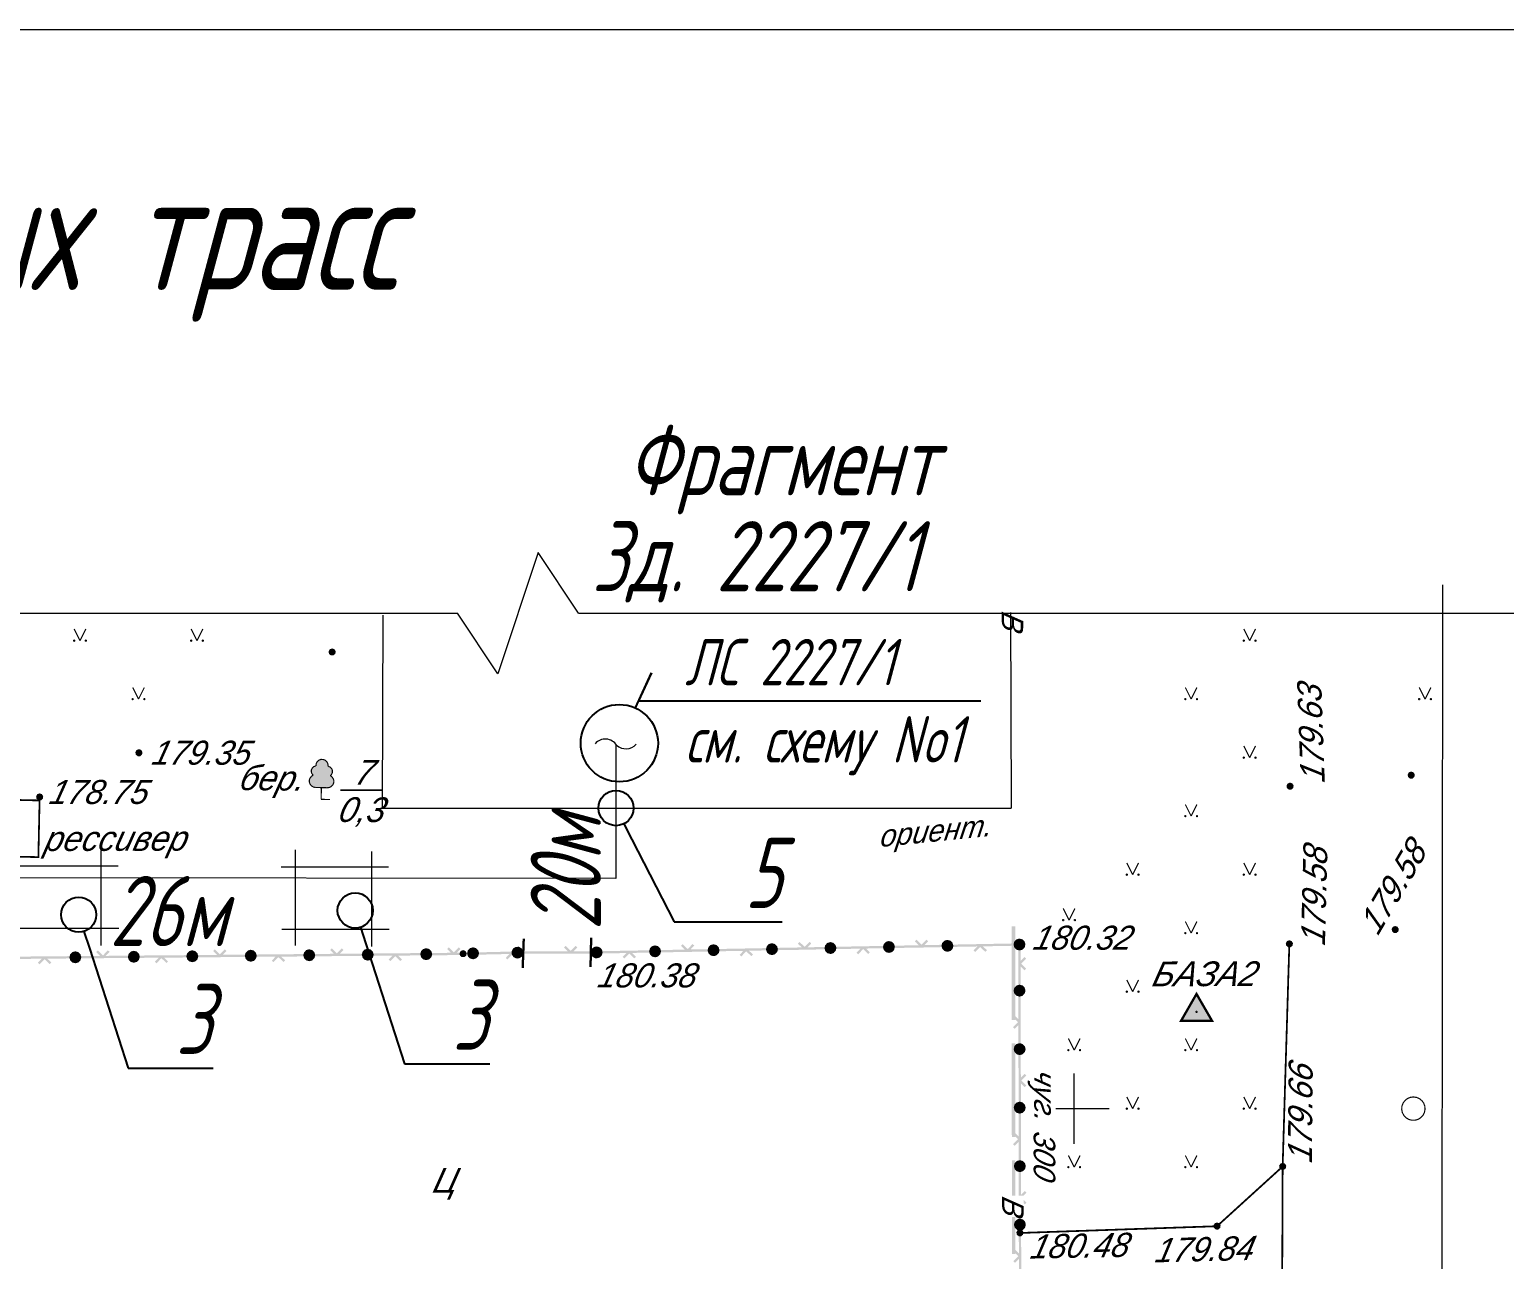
# Model space of a CAD drawing. Header units: millimetres. Extents: x -338 to 6826, y -8218 to 3153.
# Drawn here: x 276.4 to 512.2, y -7081.1 to -6884.5 of the extents above; entities that cross this region are included whole.
import ezdxf
from ezdxf import colors
from ezdxf.entities.mleader import LeaderData, LeaderLine
from ezdxf.math import Vec2, Vec3

# ---------------------------------------------------------------- set-up
doc = ezdxf.new("R2010")
doc.units = ezdxf.units.MM
doc.linetypes.add('Cплошная_0.50', pattern=[0])
doc.linetypes.add('Штриховая 1.5-1.5_0.50', pattern=[1.5, 0.75, -0.75])
for name, color, linetype, lineweight in [('OSN', 7, 'Continuous', 60), ('КаБель силовой (Вновь)', 1, 'Continuous', 60), ('Линия выноска', 137, 'Continuous', 25), ('Оси', 130, 'Continuous', 13), ('Рамка толстая', 7, 'Continuous', 60), ('Рамка тонкая', 5, 'Continuous', 25), ('Строительный', 251, 'Continuous', 13)]:
    doc.layers.add(name, color=color, linetype=linetype, lineweight=lineweight)
doc.layers.add('ТЕКСТ', color=2, linetype='Continuous')
doc.styles.add('Simplex', font='simplex.shx', dxfattribs={"width": 0.7, "oblique": 15})
doc.styles.get("Standard").update_dxf_attribs({"font": 'simplex.shx', "oblique": 15})

# ---------------------------------------------------------------- blocks, each defined once
blk = doc.blocks.new('1 - 1 пункт ГГС')
at = {"true_color": 0xffffff}
blk.add_hatch(color=7, dxfattribs=at).paths.add_polyline_path([(-1.326861, -0.769986), (1.326841, -0.769986), (0, 1.529892)])
at = {"color": 7, "linetype": 'Continuous', "lineweight": 0, "flags": 128}
for points, const_width in [([(-1.326859, -0.77), (0, 1.529889), (1.326859, -0.77), (-1.326859, -0.77)], 0.2), ([(0.040386, -0.033303), (0.049034, 0.018324), (0.008648, 0.051626), (-0.040386, 0.033303), (-0.049034, -0.018324), (-0.008648, -0.051626), (0.040386, -0.033303)], 0.1)]:
    blk.add_lwpolyline(points, close=True, dxfattribs=dict(at, const_width=const_width))
at = {"color": 7, "linetype": 'Continuous', "lineweight": 0, "true_color": 0xffffff, "const_width": 0.019999, "flags": 128}
blk.add_lwpolyline([(-1.326859, -0.77), (1.326859, -0.77), (0, 1.529889), (-1.326859, -0.77)], close=True, dxfattribs=at)
blk = doc.blocks.new('118 - 330 отм высот')
blk.add_hatch(color=7).paths.add_polyline_path([(0.098, 0.12), (0.002, 0.155), (-0.095, 0.121), (-0.146, 0.032), (-0.129, -0.069), (-0.05, -0.135), (0.052, -0.136), (0.131, -0.07), (0.149, 0.031)])
at = {"color": 7, "linetype": 'Continuous', "lineweight": 0, "const_width": 0.01, "flags": 128}
blk.add_lwpolyline([(0.098, 0.12), (0.002, 0.155), (-0.095, 0.121), (-0.146, 0.032), (-0.129, -0.069), (-0.05, -0.135), (0.052, -0.136), (0.131, -0.07), (0.149, 0.031), (0.098, 0.12)], close=True, dxfattribs=at)
blk = doc.blocks.new('2004 - 372 лес сажен d-2.0')
at = {"color": 7, "linetype": 'Continuous', "lineweight": 0, "const_width": 0.1, "flags": 128}
blk.add_lwpolyline([(0, 1), (0.269797, 0.962917), (0.519584, 0.854419), (0.730836, 0.682553), (0.887885, 0.460065), (0.979084, 0.203456), (0.997669, -0.068242), (0.942261, -0.33488), (0.81697, -0.57668), (0.631088, -0.775711), (0.398401, -0.917211), (0.136167, -0.990686), (-0.136167, -0.990686), (-0.398401, -0.917211), (-0.631088, -0.775711), (-0.81697, -0.57668), (-0.942261, -0.33488), (-0.997669, -0.068242), (-0.979084, 0.203456), (-0.887885, 0.460065), (-0.730836, 0.682553), (-0.519584, 0.854419), (-0.269797, 0.962917), (0, 1)], close=True, dxfattribs=at)
blk = doc.blocks.new('2014 - 416 газон')
at = {"color": 7, "linetype": 'Continuous', "lineweight": 0, "const_width": 0.1, "flags": 128}
for points in [[(-0.5, 0.05), (-0.456699, 0.025), (-0.456699, -0.025), (-0.5, -0.05), (-0.543301, -0.025), (-0.543301, 0.025), (-0.5, 0.05)], [(0.5, 0.05), (0.543301, 0.025), (0.543301, -0.025), (0.5, -0.05), (0.456699, -0.025), (0.456699, 0.025), (0.5, 0.05)]]:
    blk.add_lwpolyline(points, close=True, dxfattribs=at)
for points in [[(-0.5, 1), (0, 0)], [(0, 0), (0.5, 1)]]:
    blk.add_lwpolyline(points, dxfattribs=at)
blk = doc.blocks.new('22 - 107.1.1 столбы метал d-1.0')
blk.add_hatch(color=7).paths.add_polyline_path([(-0.00002, 0.5), (-0.25, 0.43302), (-0.43302, 0.25002), (-0.5, 0.00002), (-0.43302, -0.24998), (-0.25002, -0.433), (-0.00002, -0.5), (0.24998, -0.433), (0.433, -0.25), (0.5, 0), (0.433, 0.25), (0.25, 0.43302)])
at = {"color": 7, "linetype": 'Continuous', "lineweight": 0, "const_width": 0.02, "flags": 128}
blk.add_lwpolyline([(0, 0.5), (-0.25, 0.433013), (-0.433013, 0.25), (-0.5, 0), (-0.433013, -0.25), (-0.25, -0.433013), (0, -0.5), (0.25, -0.433013), (0.433013, -0.25), (0.5, 0), (0.433013, 0.25), (0.25, 0.433013), (0, 0.5)], close=True, dxfattribs=at)
blk = doc.blocks.new('736 - 474 Ворота')
at = {"color": 7, "linetype": 'Continuous', "lineweight": 0, "const_width": 0.2, "flags": 128}
blk.add_lwpolyline([(0, 1.25), (0, -1.25)], dxfattribs=at)
blk = doc.blocks.new('104 - 388.1 дер лист')
at = {"true_color": 0xffffff}
h = blk.add_hatch(color=7, dxfattribs=at)
h.dxf.hatch_style = 1
h.paths.add_polyline_path([(0.99, 1.79), (0.88, 1.94), (0.73, 2.05), (0.84, 2.16), (0.9, 2.32), (0.9, 2.5), (0.83, 2.65), (0.71, 2.77), (0.55, 2.83), (0.52, 2.88), (0.49, 3.07), (0.4, 3.23), (0.26, 3.35), (0.08, 3.41), (-0.11, 3.41), (-0.28, 3.34), (-0.42, 3.21), (-0.5, 3.04), (-0.52, 2.85), (-0.55, 2.83), (-0.71, 2.77), (-0.83, 2.65), (-0.9, 2.5), (-0.9, 2.32), (-0.84, 2.16), (-0.73, 2.05), (-0.88, 1.94), (-0.99, 1.79), (-1.05, 1.62), (-1.04, 1.43), (-0.97, 1.26), (-0.84, 1.12), (-0.68, 1.03), (-0.5, 1), (-0.45, 1), (0.45, 1), (0.5, 1), (0.68, 1.03), (0.84, 1.12), (0.97, 1.26), (1.04, 1.43), (1.05, 1.62)])
at = {"color": 7, "linetype": 'Continuous', "lineweight": 0, "const_width": 0.1, "flags": 128}
for points in [[(-0.72, 2.04), (-0.84, 2.16), (-0.9, 2.32), (-0.9, 2.5), (-0.83, 2.65), (-0.71, 2.77), (-0.55, 2.83)], [(-0.52, 2.85), (-0.55, 2.83)], [(-0.52, 2.85), (-0.5, 3.04), (-0.42, 3.21), (-0.28, 3.34), (-0.11, 3.41), (0.08, 3.41), (0.26, 3.35), (0.4, 3.23), (0.49, 3.07), (0.52, 2.88)], [(0.52, 2.88), (0.55, 2.83)], [(0.55, 2.83), (0.71, 2.77), (0.83, 2.65), (0.9, 2.5), (0.9, 2.32), (0.84, 2.16), (0.72, 2.04)], [(-0.5, 1), (-0.68, 1.03), (-0.84, 1.12), (-0.97, 1.26), (-1.04, 1.43), (-1.05, 1.62), (-0.99, 1.79), (-0.88, 1.94), (-0.73, 2.05)], [(0.73, 2.05), (0.88, 1.94), (0.99, 1.79), (1.05, 1.62), (1.04, 1.43), (0.97, 1.26), (0.84, 1.12), (0.68, 1.03), (0.5, 1)], [(-0.5, 1), (-0.45, 1)], [(-0.45, 1), (0.45, 1)], [(0, 0), (0, 1)], [(0.75, 0), (0, 0)], [(0.45, 1), (0.5, 1)]]:
    blk.add_lwpolyline(points, dxfattribs=at)
blk = doc.blocks.new('Крест')
at = {"color": 0, "linetype": 'Continuous', "lineweight": 0, "flags": 128}
for points in [[(0, -1), (0, 1)], [(-1, 0), (1, 0)]]:
    blk.add_lwpolyline(points, dxfattribs=at)
blk = doc.blocks.new('_DotBlank')
at = {"color": 0, "linetype": 'ByBlock', "lineweight": -2}
blk.add_line((-0.5, 0), (-1, 0), dxfattribs=at)
blk.add_circle((0, 0), 0.5, dxfattribs=at)

msp = doc.modelspace()

# ---------------------------------------------------------------- hatches: boundary and pattern name
at = {"layer": 'Строительный', "lineweight": 20}
for points in [[(419.49, -7030.81), (419.84, -7030.46), (420.1, -7030.19), (419.83, -7029.93), (419.17, -7030.61), (419.04, -7030.74), (418.22, -7029.96), (417.96, -7030.23), (418.23, -7030.37), (419, -7030.78), (418.91, -7030.73), (417.96, -7030.23), (418.59, -7030.83), (414.37, -7030.91), (414.37, -7031.28), (419.05, -7031.2), (423.46, -7031.11), (427.95, -7031.03), (427.6, -7031.39), (427.34, -7031.66), (427.61, -7031.92), (428.27, -7031.23), (428.4, -7031.1), (429.22, -7031.89), (429.48, -7031.62), (428.85, -7031.01), (433.07, -7030.93), (433.06, -7030.56), (428.39, -7030.65), (423.45, -7030.74)], [(434.02, -7042.77), (434.01, -7027.81), (433.45, -7027.81), (433.46, -7042.77)], [(269.91, -7032.69), (270.26, -7032.34), (270.52, -7032.07), (270.25, -7031.81), (269.59, -7032.48), (269.46, -7032.62), (268.65, -7031.82), (268.39, -7032.09), (269.01, -7032.7), (264.78, -7032.73), (264.79, -7033.11), (269.46, -7033.07), (273.87, -7033.03), (278.36, -7032.99), (278.01, -7033.34), (277.75, -7033.61), (278.02, -7033.87), (278.68, -7033.2), (278.81, -7033.06), (279.62, -7033.86), (279.88, -7033.59), (279.26, -7032.98), (283.49, -7032.94), (283.48, -7032.57), (278.81, -7032.61), (273.87, -7032.66)], [(288.61, -7032.53), (288.96, -7032.17), (289.22, -7031.9), (288.95, -7031.64), (288.29, -7032.32), (288.16, -7032.45), (287.35, -7031.66), (287.08, -7031.92), (287.71, -7032.53), (283.48, -7032.57), (283.49, -7032.94), (288.16, -7032.9), (292.57, -7032.86), (297.06, -7032.83), (296.71, -7033.18), (296.45, -7033.45), (296.71, -7033.71), (297.38, -7033.03), (297.51, -7032.9), (298.32, -7033.69), (298.58, -7033.43), (297.96, -7032.82), (302.18, -7032.78), (302.18, -7032.41), (297.51, -7032.45), (292.56, -7032.49)], [(307.31, -7032.36), (307.66, -7032.01), (307.92, -7031.74), (307.65, -7031.48), (306.99, -7032.15), (306.86, -7032.29), (306.05, -7031.49), (305.78, -7031.76), (306.05, -7031.9), (306.63, -7032.22), (305.78, -7031.76), (306.4, -7032.37), (302.18, -7032.41), (302.18, -7032.78), (306.86, -7032.74), (311.27, -7032.7), (315.76, -7032.66), (315.41, -7033.02), (315.15, -7033.28), (315.41, -7033.54), (316.08, -7032.87), (316.21, -7032.73), (317.02, -7033.53), (317.28, -7033.26), (316.66, -7032.65), (320.88, -7032.62), (320.88, -7032.24), (316.21, -7032.28), (311.26, -7032.33)], [(326.01, -7032.2), (326.36, -7031.84), (326.62, -7031.58), (326.35, -7031.31), (325.69, -7031.99), (325.55, -7032.12), (324.75, -7031.33), (324.48, -7031.59), (325.1, -7032.2), (320.88, -7032.24), (320.88, -7032.62), (325.56, -7032.57), (329.97, -7032.54), (334.46, -7032.5), (334.11, -7032.85), (333.85, -7033.12), (334.11, -7033.38), (334.78, -7032.7), (334.91, -7032.57), (335.72, -7033.37), (335.98, -7033.1), (335.36, -7032.49), (339.58, -7032.45), (339.58, -7032.08), (334.91, -7032.12), (329.96, -7032.16)], [(344.71, -7032.03), (345.05, -7031.68), (345.32, -7031.41), (345.05, -7031.15), (344.39, -7031.83), (344.25, -7031.96), (343.44, -7031.16), (343.18, -7031.43), (343.8, -7032.04), (339.58, -7032.08), (339.58, -7032.45), (344.26, -7032.41), (345.73, -7032.4), (345.73, -7032.27), (345.73, -7032.21), (345.73, -7032.27), (345.73, -7032.4), (348.67, -7032.33), (353.16, -7032.23), (352.81, -7032.59), (352.56, -7032.86), (352.83, -7033.11), (353.48, -7032.43), (353.61, -7032.29), (354.43, -7033.08), (354.45, -7033.06), (354.45, -7033.04), (354.67, -7032.81), (354.44, -7032.58), (354.44, -7032.57), (354.06, -7032.21), (354.43, -7032.2), (358.28, -7032.19), (358.28, -7031.81), (354.43, -7031.82), (354.43, -7032.01), (354.42, -7031.82), (353.6, -7031.84), (348.66, -7031.96), (345.73, -7032.02)], [(363.41, -7031.8), (363.76, -7031.45), (364.02, -7031.19), (363.75, -7030.92), (363.09, -7031.59), (362.95, -7031.73), (362.15, -7030.93), (361.88, -7031.19), (362.5, -7031.8), (358.28, -7031.81), (358.28, -7032.19), (362.95, -7032.18), (367.08, -7032.17), (367.08, -7031.98), (367.08, -7032.17), (367.37, -7032.16), (371.86, -7032.08), (371.51, -7032.44), (371.25, -7032.71), (371.52, -7032.97), (372.18, -7032.28), (372.31, -7032.15), (373.13, -7032.94), (373.39, -7032.67), (373.12, -7032.52), (372.34, -7032.11), (372.44, -7032.16), (373.39, -7032.67), (372.76, -7032.06), (376.98, -7031.98), (376.97, -7031.61), (372.3, -7031.7), (367.36, -7031.79), (367.08, -7031.79)], [(382.1, -7031.51), (382.44, -7031.16), (382.7, -7030.89), (382.43, -7030.63), (381.78, -7031.31), (381.65, -7031.44), (380.83, -7030.66), (380.57, -7030.93), (381.2, -7031.53), (376.97, -7031.61), (376.98, -7031.98), (381.66, -7031.9), (386.06, -7031.81), (390.55, -7031.73), (390.21, -7032.09), (389.95, -7032.36), (390.22, -7032.62), (390.88, -7031.93), (391, -7031.8), (391.82, -7032.59), (392.08, -7032.32), (391.81, -7032.17), (391.04, -7031.76), (391.14, -7031.81), (392.08, -7032.32), (391.45, -7031.71), (395.68, -7031.63), (395.67, -7031.26), (391, -7031.35), (386.06, -7031.44)], [(400.8, -7031.16), (401.14, -7030.81), (401.4, -7030.54), (401.13, -7030.28), (400.47, -7030.96), (400.34, -7031.09), (399.53, -7030.31), (399.27, -7030.58), (399.89, -7031.18), (395.67, -7031.26), (395.68, -7031.63), (400.35, -7031.55), (404.76, -7031.46), (409.25, -7031.38), (408.9, -7031.74), (408.64, -7032.01), (408.91, -7032.27), (409.57, -7031.58), (409.7, -7031.45), (410.52, -7032.24), (410.78, -7031.97), (410.51, -7031.82), (409.74, -7031.41), (409.83, -7031.46), (410.78, -7031.97), (410.15, -7031.36), (414.37, -7031.28), (414.37, -7030.91), (409.69, -7031), (404.75, -7031.09)], [(433.07, -7030.93), (434.5, -7030.91), (434.51, -7033.77), (434.51, -7038.18), (434.52, -7042.67), (434.17, -7042.32), (433.91, -7042.05), (433.64, -7042.32), (434.31, -7042.99), (434.45, -7043.12), (433.64, -7043.92), (433.91, -7044.19), (434.52, -7043.57), (434.53, -7047.79), (434.9, -7047.79), (434.9, -7043.12), (434.89, -7038.18), (434.88, -7034.22), (435.23, -7034.57), (435.5, -7034.83), (435.76, -7034.57), (435.09, -7033.9), (434.96, -7033.77), (435.76, -7032.96), (435.5, -7032.7), (434.88, -7033.32), (434.88, -7030.72), (434.69, -7030.72), (434.69, -7030.53), (433.06, -7030.56)], [(434.03, -7061.47), (434.02, -7046.51), (433.46, -7046.51), (433.47, -7061.47)], [(434.91, -7052.92), (435.26, -7053.27), (435.53, -7053.53), (435.79, -7053.27), (435.12, -7052.6), (434.99, -7052.47), (435.79, -7051.66), (435.53, -7051.4), (435.38, -7051.66), (435, -7052.34), (435.53, -7051.4), (434.91, -7052.02), (434.9, -7047.79), (434.53, -7047.79), (434.54, -7052.47), (434.54, -7056.88), (434.55, -7061.37), (434.2, -7061.02), (433.93, -7060.75), (433.67, -7061.02), (434.34, -7061.69), (434.47, -7061.82), (433.67, -7062.62), (433.94, -7062.89), (434.55, -7062.27), (434.56, -7066.49), (434.93, -7066.49), (434.93, -7061.82), (434.92, -7056.88)], [(434.05, -7080.17), (434.04, -7065.21), (433.48, -7065.21), (433.49, -7080.17)], [(434.94, -7071.62), (435.29, -7071.97), (435.56, -7072.23), (435.82, -7071.97), (435.15, -7071.3), (435.02, -7071.17), (435.82, -7070.36), (435.55, -7070.1), (434.94, -7070.72), (434.93, -7066.49), (434.56, -7066.49), (434.57, -7071.17), (434.57, -7075.58), (434.58, -7076.82), (434.67, -7076.82), (434.76, -7076.82), (434.67, -7076.82), (434.58, -7076.82), (434.6, -7080.07), (434.24, -7079.72), (433.98, -7079.46), (433.71, -7079.72), (434.39, -7080.39), (434.52, -7080.52), (433.72, -7081.33), (433.99, -7081.59), (434.14, -7081.33), (434.56, -7080.56), (434.51, -7080.65), (433.99, -7081.59), (434.6, -7080.97), (434.63, -7085.19), (435, -7085.19), (434.97, -7080.52), (434.95, -7076.82), (434.95, -7075.58)]]:
    msp.add_hatch(color=7, dxfattribs=at).paths.add_polyline_path(points)

# ---------------------------------------------------------------- linework, layer by layer
at = {"layer": 'OSN', "color": 6, "linetype": 'Continuous', "lineweight": 20}
for p, q in [((318.96, -7030.85), (318.96, -7015.61)), ((331.07, -7015.84), (331.07, -7031.04)), ((316.67, -7018.29), (333.82, -7018.29)), ((273.55, -7028.13), (290.7, -7028.13)), ((316.78, -7028.28), (333.93, -7028.28))]:
    msp.add_line(p, q, dxfattribs=at)
at = {"layer": 'КаБель силовой (Вновь)', "lineweight": 20}
for p, q in [((370.18, -6998.71), (370.18, -7020.14)), ((370.06, -7020.14), (241.06, -7020.05))]:
    msp.add_line(p, q, dxfattribs=at)
at = {"layer": 'Оси'}
for centre, radius, start, end in [((368.47, -7000.02), 2.14, 31.6158, 139.4239), ((371.76, -6997.22), 2.21, 228.1222, 317.9988)]:
    msp.add_arc(centre, radius, start, end, dxfattribs=at)
at = {"layer": 'Рамка толстая', "color": 18, "lineweight": 20, "true_color": 0x000000}
msp.add_line((-337.95, -6884.48), (630.67, -6884.48), dxfattribs=at)
at = {"layer": 'Рамка тонкая', "lineweight": 20}
for p, q in [((357.75, -6968.08), (351.3, -6987.44)), ((364.2, -6977.76), (357.75, -6968.08)), ((502.31, -6973.21), (502.22, -7084.83)), ((192.94, -6977.76), (344.84, -6977.76)), ((351.3, -6987.44), (344.84, -6977.76))]:
    msp.add_line(p, q, dxfattribs=at)
at = {"layer": 'Строительный', "color": 7, "linetype": 'Cплошная_0.50', "lineweight": 20, "flags": 128}
for points, const_width in [([(326.13, -7006.04), (332.74, -7006.04)], 0.28), ([(476.77, -7066.2), (466.27, -7075.74), (434.76, -7076.82)], 0.281), ([(476.59, -7110.6), (476.77, -7066.2)], 0.281)]:
    msp.add_lwpolyline(points, dxfattribs=dict(at, const_width=const_width))
at = {"layer": 'Строительный', "color": 7, "linetype": 'Cплошная_0.50', "lineweight": 20, "const_width": 0.281, "flags": 128}
msp.add_lwpolyline([(268.53, -7016.55), (268.73, -7007.49), (278.02, -7007.69), (277.83, -7016.75), (268.53, -7016.55)], close=True, dxfattribs=at)
at = {"layer": 'Строительный', "color": 7, "linetype": 'Штриховая 1.5-1.5_0.50', "lineweight": 20, "ltscale": 2, "const_width": 0.281, "flags": 128}
msp.add_lwpolyline([(477.84, -7030.63), (477.68, -7035.81), (477.48, -7042.49), (477.12, -7054.35), (476.77, -7066.2)], dxfattribs=at)

# ---------------------------------------------------------------- block references
at = {"layer": 'Строительный', "color": 7, "lineweight": 20, "zscale": 3.74}
for name, p, xscale, yscale in [('2014 - 416 газон', (284.49, -6982.15), 1.87, 1.87), ('2014 - 416 газон', (303.19, -6982.15), 1.87, 1.87), ('2014 - 416 газон', (471.49, -6982.15), 1.87, 1.87), ('118 - 330 отм высот', (324.79, -6983.99, 672.53), 3.74, 3.74), ('2014 - 416 газон', (293.84, -6991.5), 1.87, 1.87), ('2014 - 416 газон', (462.14, -6991.5), 1.87, 1.87), ('2014 - 416 газон', (499.54, -6991.5), 1.87, 1.87), ('2014 - 416 газон', (471.49, -7000.85), 1.87, 1.87), ('118 - 330 отм высот', (293.9, -7000.09, 670.77), 3.74, 3.74), ('118 - 330 отм высот', (497.32, -7003.67, 671.59), 3.74, 3.74), ('118 - 330 отм высот', (477.95, -7005.44, 671.82), 3.74, 3.74), ('118 - 330 отм высот', (278.03, -7007.16, 668.53), 3.74, 3.74), ('2014 - 416 газон', (462.14, -7010.2), 1.87, 1.87), ('2014 - 416 газон', (452.79, -7019.55), 1.87, 1.87), ('2014 - 416 газон', (471.49, -7019.55), 1.87, 1.87), ('2014 - 416 газон', (442.62, -7026.82), 1.87, 1.87), ('2014 - 416 газон', (462.14, -7028.9), 1.87, 1.87), ('118 - 330 отм высот', (477.84, -7030.63, 671.63), 3.74, 3.74), ('118 - 330 отм высот', (494.76, -7028.35, 671.63), 3.74, 3.74), ('118 - 330 отм высот', (345.73, -7032.21, 673.91), 3.74, 3.74), ('118 - 330 отм высот', (354.43, -7032.01, 675), 3.74, 3.74), ('118 - 330 отм высот', (367.08, -7031.98, 674.62), 3.74, 3.74), ('118 - 330 отм высот', (434.69, -7030.72, 674.4), 3.74, 3.74), ('2014 - 416 газон', (452.79, -7038.25), 1.87, 1.87), ('2014 - 416 газон', (443.44, -7047.6), 1.87, 1.87), ('2014 - 416 газон', (462.14, -7047.6), 1.87, 1.87), ('2014 - 416 газон', (452.79, -7056.95), 1.87, 1.87), ('2014 - 416 газон', (471.49, -7056.95), 1.87, 1.87), ('2004 - 372 лес сажен d-2.0', (497.67, -7056.95), 1.87, 1.87), ('2014 - 416 газон', (443.44, -7066.3), 1.87, 1.87), ('2014 - 416 газон', (462.14, -7066.3), 1.87, 1.87), ('118 - 330 отм высот', (476.77, -7066.2, 671.93), 3.74, 3.74), ('118 - 330 отм высот', (434.76, -7076.82, 675), 3.74, 3.74), ('118 - 330 отм высот', (466.27, -7075.74, 672.6), 3.74, 3.74)]:
    msp.add_blockref(name, p, dxfattribs=dict(at, xscale=xscale, yscale=yscale))
for name, p, xscale, yscale, rotation in [('104 - 388.1 дер лист', (323.03, -7007.51), 1.870000000000714, 1.870000000000714, 358.4128729999899), ('736 - 474 Ворота', (355.35, -7032.13), 1.869999999999664, 1.869999999999664, 177.9382820000015), ('736 - 474 Ворота', (366.16, -7031.98), 1.870000000000091, 1.870000000000091, 178.7412159999944), ('22 - 107.1.1 столбы метал d-1.0', (423.17, -7030.93), 1.870000000000325, 1.870000000000325, 271.071920000005), ('22 - 107.1.1 столбы метал d-1.0', (434.69, -7030.72), 1.870000000000325, 1.870000000000325, 271.071920000005), ('22 - 107.1.1 столбы метал d-1.0', (283.74, -7032.76), 1.869999999999912, 1.869999999999912, 90.50352600001087), ('22 - 107.1.1 столбы метал d-1.0', (293.09, -7032.67), 1.869999999999912, 1.869999999999912, 90.50352600001087), ('22 - 107.1.1 столбы метал d-1.0', (302.44, -7032.59), 1.869999999999912, 1.869999999999912, 90.50352600001087), ('22 - 107.1.1 столбы метал d-1.0', (311.79, -7032.51), 1.869999999999912, 1.869999999999912, 90.50352600001087), ('22 - 107.1.1 столбы метал d-1.0', (321.14, -7032.43), 1.869999999999912, 1.869999999999912, 90.50352600001087), ('22 - 107.1.1 столбы метал d-1.0', (330.49, -7032.34), 1.869999999999912, 1.869999999999912, 90.50352600001087), ('22 - 107.1.1 столбы метал d-1.0', (339.84, -7032.26), 1.869999999999912, 1.869999999999912, 90.50352600001087), ('22 - 107.1.1 столбы метал d-1.0', (347.33, -7032.12), 1.869999999999827, 1.869999999999827, 91.32176299999307), ('22 - 107.1.1 столбы метал d-1.0', (354.43, -7032.01), 1.869999999999405, 1.869999999999405, 346.6283499999836), ('22 - 107.1.1 столбы метал d-1.0', (367.08, -7031.98), 1.869999999999405, 1.869999999999405, 346.6283499999836), ('22 - 107.1.1 столбы метал d-1.0', (367.08, -7031.98), 1.870000000000325, 1.870000000000325, 271.071920000005), ('22 - 107.1.1 столбы метал d-1.0', (376.43, -7031.81), 1.870000000000325, 1.870000000000325, 271.071920000005), ('22 - 107.1.1 столбы метал d-1.0', (385.78, -7031.63), 1.870000000000325, 1.870000000000325, 271.071920000005), ('22 - 107.1.1 столбы метал d-1.0', (395.12, -7031.46), 1.870000000000325, 1.870000000000325, 271.071920000005), ('22 - 107.1.1 столбы метал d-1.0', (404.47, -7031.28), 1.870000000000325, 1.870000000000325, 271.071920000005), ('22 - 107.1.1 столбы метал d-1.0', (413.82, -7031.11), 1.870000000000325, 1.870000000000325, 271.071920000005), ('22 - 107.1.1 столбы метал d-1.0', (434.7, -7038.09), 1.869999999999424, 1.869999999999424, 180.0897380000038), ('1 - 1 пункт ГГС', (463, -7041.48), 1.869999999999403, 1.869999999999403, 0.08788083428560549), ('22 - 107.1.1 столбы метал d-1.0', (434.72, -7047.44), 1.869999999999424, 1.869999999999424, 180.0897380000038), ('22 - 107.1.1 столбы метал d-1.0', (434.73, -7056.79), 1.869999999999424, 1.869999999999424, 180.0897380000038), ('22 - 107.1.1 столбы метал d-1.0', (434.75, -7066.14), 1.869999999999424, 1.869999999999424, 180.0897380000038), ('22 - 107.1.1 столбы метал d-1.0', (434.76, -7075.49), 1.869999999999424, 1.869999999999424, 180.0897380000038)]:
    msp.add_blockref(name, p, dxfattribs=dict(at, xscale=xscale, yscale=yscale, rotation=rotation))
at = {"layer": 'Строительный', "color": 136, "lineweight": 20, "true_color": 0x008080, "xscale": 5.61, "yscale": 5.61, "zscale": 3.74}
msp.add_blockref('Крест', (443.44, -7056.95), dxfattribs=at)

# ---------------------------------------------------------------- texts
at = {"layer": 'Строительный', "color": 7, "lineweight": 20, "bg_fill": 3, "box_fill_scale": 1, "bg_fill_color": 256}
for s, insert, char_height, attachment_point, rotation, bg_fill_transparency in [('{\\fBm431|c1|b0|i1;\\l\\C0;В}', (431.83, -6977.35), 3.4505, 7, 270.0481, 0), ('{\\fBm431|b0|i1|c204|p18;\\C0;ориент\\fBm431|b0|i1|c0|p18;.}', (411.96, -7011.72), 3.4505, 1, 5.7403, 0), ('{\\fD431|c1|b0|i1;\\l\\C0;179.58}', (481.63, -7030.93), 3.8474, 4, 88.5022, 15601960), ('{\\fBm431|c1|b0|i1;\\l\\C0;Ц}', (340.69, -7066.42), 3.9568, 1, 0.0208, 0)]:
    msp.add_mtext(s, dxfattribs=dict(at, insert=insert, char_height=char_height, attachment_point=attachment_point, rotation=rotation, bg_fill_transparency=bg_fill_transparency))
at = {"layer": 'Строительный', "color": 7, "lineweight": 20, "insert": (295.77, -7000.09), "char_height": 3.8474, "attachment_point": 4, "bg_fill": 3, "box_fill_scale": 1, "bg_fill_color": 256, "bg_fill_transparency": 4462}
msp.add_mtext('{\\fD431|c1|b0|i1;\\l\\C0;179.35}', dxfattribs=at)
at = {"layer": 'ТЕКСТ', "lineweight": 20, "insert": (239.87, -6929.22), "char_height": 18.7, "width": 628.2768, "attachment_point": 5, "line_spacing_factor": 0.8, "style": 'Simplex'}
msp.add_mtext('План кабельных трасс \\PМ1:1000', dxfattribs=at)
at = {"layer": 'ТЕКСТ', "lineweight": 20, "char_height": 11.22, "width": 100.98, "attachment_point": 4, "style": 'Simplex'}
for s, insert in [('\\pi20.27923;Фрагмент', (351.62, -6954.83)), ('\\pi17.03755;Зд. 2227/1', (349.26, -6969.55))]:
    msp.add_mtext(s, dxfattribs=dict(at, insert=insert))
at = {"layer": 'ТЕКСТ', "lineweight": 20, "insert": (356.54, -7028.45), "char_height": 11.22, "attachment_point": 1, "rotation": 90, "style": 'Simplex'}
msp.add_mtext_dynamic_manual_height_columns('20м', width=135.8694, gutter_width=12.5, heights=[0], dxfattribs=at)
at = {"layer": 'ТЕКСТ', "lineweight": 20, "insert": (289.22, -7019.76), "char_height": 11.22, "attachment_point": 1, "style": 'Simplex'}
msp.add_mtext_dynamic_manual_height_columns('26м', width=135.8694, gutter_width=12.5, heights=[0], dxfattribs=at)

# ---------------------------------------------------------------- leaders
at = {"layer": 'Линия выноска', "lineweight": 20}
ml = msp.add_multileader_mtext('Standard', dxfattribs=at)
ml.set_content('5', color=2, style='Simplex')
ml.set_leader_properties()
ml.set_arrow_properties(name='DOTBLANK')
ml.build(insert=Vec2(0, 0))
ml.multileader.update_dxf_attribs({"text_left_attachment_type": 6, "text_right_attachment_type": 6, "dogleg_length": 1, "arrow_head_size": 5.61})
ctx = ml.context
ctx.base_point, ctx.char_height, ctx.arrow_head_size, ctx.landing_gap_size, ctx.plane_origin = Vec3(383.24, -7027.11), 11.22, 5.61, 7.48, Vec3(359.85, -7053.07)
ctx.left_attachment, ctx.right_attachment = 6, 6
notes = []
notes.append((ctx, [(0, (1, 1, 0), (379.5, -7027.11), (1, 0), 3.74, [(0, [(370.18, -7008.92)], 0, [])])]))
ctx.mtext.insert, ctx.mtext.flow_direction = Vec3(390.72, -7013.65), 5
ml = msp.add_multileader_mtext('Standard', dxfattribs=at)
ml.set_content('3', color=2, style='Simplex')
ml.set_leader_properties()
ml.set_arrow_properties(name='DOTBLANK')
ml.build(insert=Vec2(0, 0))
ml.multileader.update_dxf_attribs({"text_left_attachment_type": 6, "text_right_attachment_type": 6, "dogleg_length": 1, "arrow_head_size": 5.61})
ctx = ml.context
ctx.base_point, ctx.char_height, ctx.arrow_head_size, ctx.landing_gap_size, ctx.plane_origin = Vec3(336.52, -7049.8), 11.22, 5.61, 7.48, Vec3(319.13, -7047.11)
ctx.left_attachment, ctx.right_attachment = 6, 6
notes.append((ctx, [(0, (1, 1, 0), (336.39, -7049.8), (1, 0), 0.133, [(0, [(328.48, -7025.28)], 0, [])])]))
ctx.mtext.insert, ctx.mtext.flow_direction = Vec3(344, -7036.33), 5
ml = msp.add_multileader_mtext('Standard', dxfattribs=at)
ml.set_content('3', color=2, style='Simplex')
ml.set_leader_properties()
ml.set_arrow_properties(name='DOTBLANK')
ml.build(insert=Vec2(0, 0))
ml.multileader.update_dxf_attribs({"text_left_attachment_type": 6, "text_right_attachment_type": 6, "dogleg_length": 1, "arrow_head_size": 5.61})
ctx = ml.context
ctx.base_point, ctx.char_height, ctx.arrow_head_size, ctx.landing_gap_size, ctx.plane_origin = Vec3(292.29, -7050.47), 11.22, 5.61, 7.48, Vec3(274.9, -7047.79)
ctx.left_attachment, ctx.right_attachment = 6, 6
notes.append((ctx, [(0, (1, 1, 0), (292.16, -7050.47), (1, 0), 0.133, [(0, [(284.26, -7025.95)], 0, [])])]))
ctx.mtext.insert, ctx.mtext.flow_direction = Vec3(299.77, -7037.01), 5
for ctx, leaders in notes:
    for number, flags, end, landing, length, lines in leaders:
        leader = LeaderData()
        leader.index, (leader.has_last_leader_line, leader.has_dogleg_vector, leader.attachment_direction) = number, flags
        leader.last_leader_point, leader.dogleg_vector, leader.dogleg_length = Vec3(end), Vec3(landing), length
        for number, points, colour, breaks in lines:
            line = LeaderLine()
            line.index, line.vertices, line.color, line.breaks = number, Vec3.list(points), colors.encode_raw_color(colour), breaks
            leader.lines.append(line)
        ctx.leaders.append(leader)

# ---------------------------------------------------------------- next in the draw order: linework, layer by layer
at = {"layer": 'Рамка тонкая', "lineweight": 20}
msp.add_line((364.2, -6977.76), (516.1, -6977.76), dxfattribs=at)
at = {"layer": 'Строительный', "color": 7, "lineweight": 20, "true_color": 0xffffff}
msp.add_line((433.26, -6977.64), (433.36, -7008.94), dxfattribs=at)

# ---------------------------------------------------------------- next in the draw order: texts
at = {"layer": 'Строительный', "color": 7, "lineweight": 20, "bg_fill": 3, "box_fill_scale": 1, "bg_fill_color": 256}
for s, insert, char_height, attachment_point, rotation, bg_fill_transparency in [('{\\fD431|c1|b0|i1;\\l\\C0;179.63}', (481.62, -7005), 3.8474, 4, 92.0852, 4382), ('{\\fBm431|c1|b0|i1;\\l\\C0;7}', (328.23, -7001.23), 3.9568, 1, 359.7932, 0), ('{\\fBm431|c1|b0|i1;\\l\\C0;бер.}', (309.8, -7002.06), 3.9568, 1, 359.3061, 0), ('{\\fBm431|c1|b0|i1;\\l\\C0;0,3}', (325.62, -7007.16), 3.9568, 1, 359.6556, 0), ('{\\fBm431|b0|i1|c204|p18;\\C0;рес\\fBm431|b0|i1|c0|p18;с\\fBm431|b0|i1|c204|p18;ивер}', (278.62, -7011.82), 3.9568, 1, 0.1486, 0), ('{\\fD431|c1|b0|i1;\\l\\C0;179.58}', (490.36, -7028.44), 3.8474, 4, 59.471, 4447), ('{\\fBm431|c1|b0|i1;\\l\\C0;БАЗА2}', (455.71, -7033.44), 3.9568, 1, 0.1473, 7411985), ('{\\fBm431|c1|b0|i1;\\l\\C0;чуг.}', (436, -7050.56), 3.4505, 7, 270.0481, 0), ('{\\fD431|c1|b0|i1;\\l\\C0;179.66}', (479.55, -7065.7), 3.8474, 4, 89.5075, 6099180), ('{\\fBm431|b0|i1|c0|p18;\\C0;30\\fBm431|b0|i1|c204|p18;0}', (436.91, -7060.4), 3.4505, 7, 270.0481, 0), ('{\\fBm431|c1|b0|i1;\\l\\C0;В}', (431.9, -7070.84), 3.4505, 7, 270.0481, 0), ('{\\fD431|c1|b0|i1;\\l\\C0;180.48}', (436.2, -7079.02), 3.8474, 4, 1.0277, 15601930), ('{\\fD431|c1|b0|i1;\\l\\C0;179.84}', (456.14, -7079.63), 3.8474, 4, 1.4144, 4327)]:
    msp.add_mtext(s, dxfattribs=dict(at, insert=insert, char_height=char_height, attachment_point=attachment_point, rotation=rotation, bg_fill_transparency=bg_fill_transparency))
at = {"layer": 'Строительный', "color": 7, "lineweight": 20, "char_height": 3.8474, "attachment_point": 4, "bg_fill": 3, "box_fill_scale": 1, "bg_fill_color": 256}
for s, insert, bg_fill_transparency in [('{\\fD431|c1|b0|i1;\\l\\C0;178.75}', (279.37, -7006.36), 15602020), ('{\\fD431|c1|b0|i1;\\l\\C0;180.32}', (436.67, -7029.66), 4387), ('{\\fD431|c1|b0|i1;\\l\\C0;180.38}', (367.04, -7035.68), 4397)]:
    msp.add_mtext(s, dxfattribs=dict(at, insert=insert, bg_fill_transparency=bg_fill_transparency))

# ---------------------------------------------------------------- next in the draw order: linework, layer by layer
at = {"layer": 'OSN', "color": 6, "linetype": 'Continuous', "lineweight": 20}
for p, q in [((287.84, -7015.69), (287.84, -7030.9)), ((273.43, -7018.14), (290.59, -7018.14))]:
    msp.add_line(p, q, dxfattribs=at)
at = {"layer": 'Строительный', "color": 7, "lineweight": 20, "true_color": 0xffffff}
for p, q in [((332.92, -6978.08), (332.78, -7008.92)), ((332.78, -7008.92), (433.36, -7008.94))]:
    msp.add_line(p, q, dxfattribs=at)

# ---------------------------------------------------------------- next in the draw order: leaders
at = {"layer": 'Линия выноска', "lineweight": 20}
ml = msp.add_multileader_mtext('Standard', dxfattribs=at)
ml.set_content('ЛС 2227/1\\Pсм. схему No1', color=2, style='Simplex')
ml.set_leader_properties()
ml.set_arrow_properties(name='DOTBLANK')
ml.build(insert=Vec2(0, 0))
ml.multileader.update_dxf_attribs({"text_left_attachment_type": 6, "text_right_attachment_type": 6, "dogleg_length": 1, "arrow_head_size": 12.36})
ctx = ml.context
ctx.base_point, ctx.char_height, ctx.arrow_head_size, ctx.landing_gap_size, ctx.plane_origin = Vec3(376.27, -6991.76), 7.4131, 12.36, 4.94, Vec3(149.27, -6892.35)
ctx.left_attachment, ctx.right_attachment = 6, 6
notes = []
notes.append((ctx, [(1, (1, 1, 0), (373.8, -6991.76), (1, 0), 2.47, [(0, [(370.72, -6998.54)], 0, [])])]))
ctx.mtext.insert, ctx.mtext.flow_direction = Vec3(381.21, -6981.87), 5
for ctx, leaders in notes:
    for number, flags, end, landing, length, lines in leaders:
        leader = LeaderData()
        leader.index, (leader.has_last_leader_line, leader.has_dogleg_vector, leader.attachment_direction) = number, flags
        leader.last_leader_point, leader.dogleg_vector, leader.dogleg_length = Vec3(end), Vec3(landing), length
        for number, points, colour, breaks in lines:
            line = LeaderLine()
            line.index, line.vertices, line.color, line.breaks = number, Vec3.list(points), colors.encode_raw_color(colour), breaks
            leader.lines.append(line)
        ctx.leaders.append(leader)

doc.saveas('drawing.dxf')
